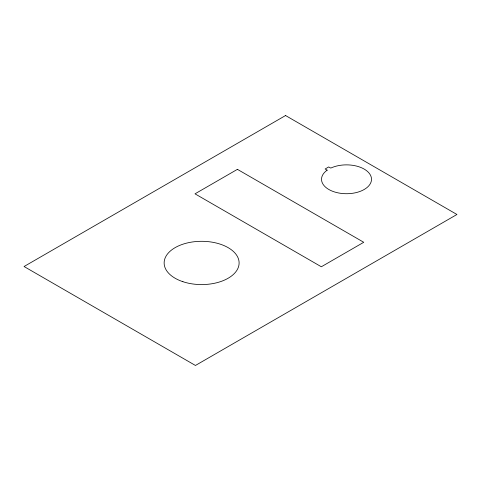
<?xml version="1.0" encoding="UTF-8"?>
<svg xmlns="http://www.w3.org/2000/svg" width="481" height="481" viewBox="0 0 481 481"><rect width="100%" height="100%" fill="white"/><g stroke="black" fill="none" stroke-linecap="round" stroke-linejoin="round"><path stroke-width="0.72" d="M327.17 170.166L327.098 170.214A24.988 14.424 0 0 0 340.897 193.35A24.988 14.424 0 0 0 370.863 176.046A24.988 14.424 0 0 0 330.79 168.079L328.667 166.949L325.138 168.987L327.17 170.166M285.558 115.536L24.05 266.516L195.442 365.464L456.95 214.484L285.558 115.536M237.41 169.348L195.003 193.831L321.338 266.769L363.744 242.286L237.41 169.348M182.888 281.686A37.482 21.639 0 0 0 239.111 262.945A37.482 21.639 0 0 0 182.888 244.204A37.482 21.639 0 0 0 182.888 281.686"/></g></svg>
